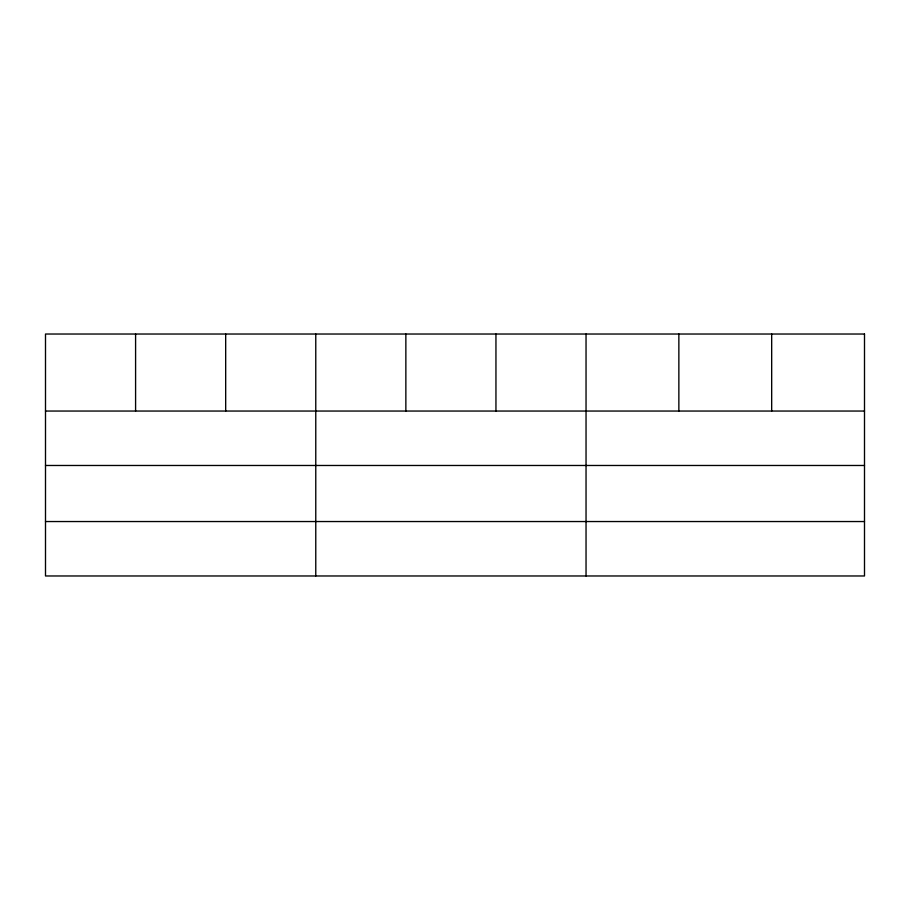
<?xml version="1.0" encoding="UTF-8"?>
<svg xmlns="http://www.w3.org/2000/svg" width="910" height="910" viewBox="0 0 910 910"><rect width="100%" height="100%" fill="white"/><g stroke="black" fill="none" stroke-linecap="round" stroke-linejoin="round"><path stroke-width="1.36" d="M45.5 411.047L864.5 411.047M45.5 465.476L864.5 465.476M45.5 521.544L864.5 521.544M771.68 334.027L771.68 411.047M678.86 334.027L678.86 411.047M586.04 334.027L586.04 575.973M495.95 334.027L495.95 411.047M405.86 334.027L405.86 411.047M315.77 334.027L315.77 575.973M225.68 334.027L225.68 411.047M135.59 334.027L135.59 411.047M864.5 334.027L45.5 334.027L45.5 575.973L864.5 575.973L864.5 334.027"/></g></svg>
